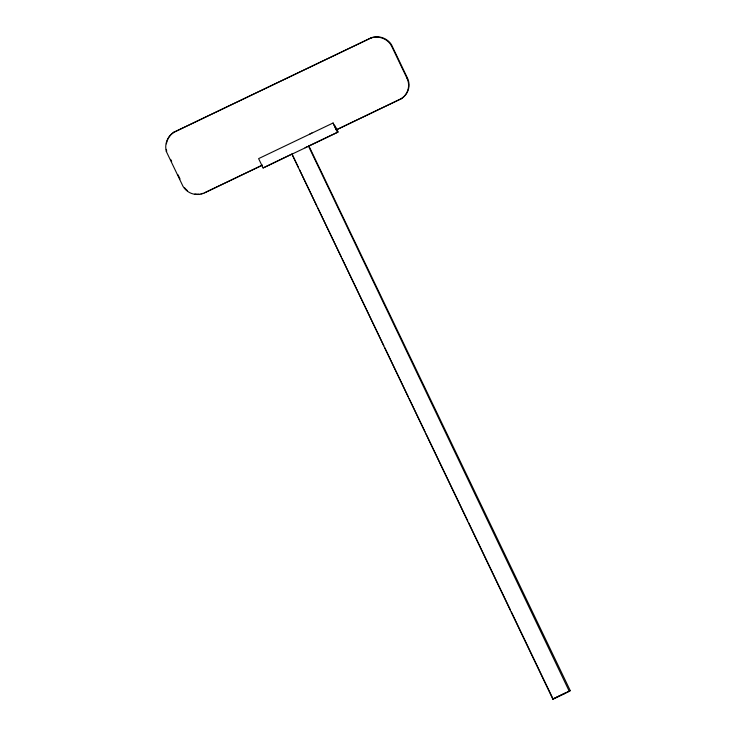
<?xml version="1.0" encoding="UTF-8"?>
<svg xmlns="http://www.w3.org/2000/svg" width="736" height="736" viewBox="0 0 736 736"><rect width="100%" height="100%" fill="white"/><g stroke="black" fill="none" stroke-linecap="round" stroke-linejoin="round"><path stroke-width="1.1" d="M261.988 165.388L204.452 192.878A16.624 16.588 53.1 0 1 183.052 186.429L166.318 151.496A17.443 17.397 53.1 0 1 174.027 132.186L371.744 37.573A17.471 17.425 53.1 0 1 391.396 44.528L407.45 78.044A16.008 15.971 53.1 0 1 400.78 98.946L336.352 129.849L333.077 123.004L258.612 158.617L263.092 167.964L337.456 132.425L338.063 131.965L336.278 128.23M166.318 151.496L166.732 151.193A17.443 17.397 53.1 0 1 166.345 149.371M174.027 132.186L371.744 37.573M371.34 37.886A17.471 17.425 53.1 0 1 390.982 44.841L391.396 44.528M204.452 192.878L262.402 165.076M263.092 167.964L291.548 154.201M333.077 123.004L337.456 132.425M291.971 154.164L552.865 699.2L569.296 691.352L570.253 690.635L308.89 145.949M308.522 146.216L569.296 691.352M336.352 129.849L400.78 98.946M400.366 99.25A16.008 15.971 53.1 0 0 407.036 78.347L407.45 78.044M552.865 699.2L564.825 693.284L564.346 693.643M553.592 698.657L570.253 690.635M309.828 133.97L311.898 132.986M305.054 147.743L307.032 146.795M309.01 145.857L338.063 131.965M390.982 44.841L407.036 78.347M334.889 125.626L336.766 129.536M292.036 154.118L298.485 167.578M299.478 169.657L316.848 205.914M317.842 207.984L341.173 256.671M342.166 258.741L383.861 345.764M384.854 347.834L408.176 396.52M409.17 398.599L425.049 431.747M426.043 433.817L467.737 520.84M468.731 522.91L510.425 609.923M511.419 612.002L553.104 699.016M170.669 159.408L171.654 161.46M178.048 174.818L180.016 178.922M166.382 143.814A17.443 17.397 53.1 0 1 174.441 131.873M202.98 193.338A16.624 16.588 53.1 0 1 201.011 193.862M198.987 194.138A16.624 16.588 53.1 0 1 194.92 193.954M187.514 190.679A16.624 16.588 53.1 0 1 184.626 187.8"/></g></svg>
